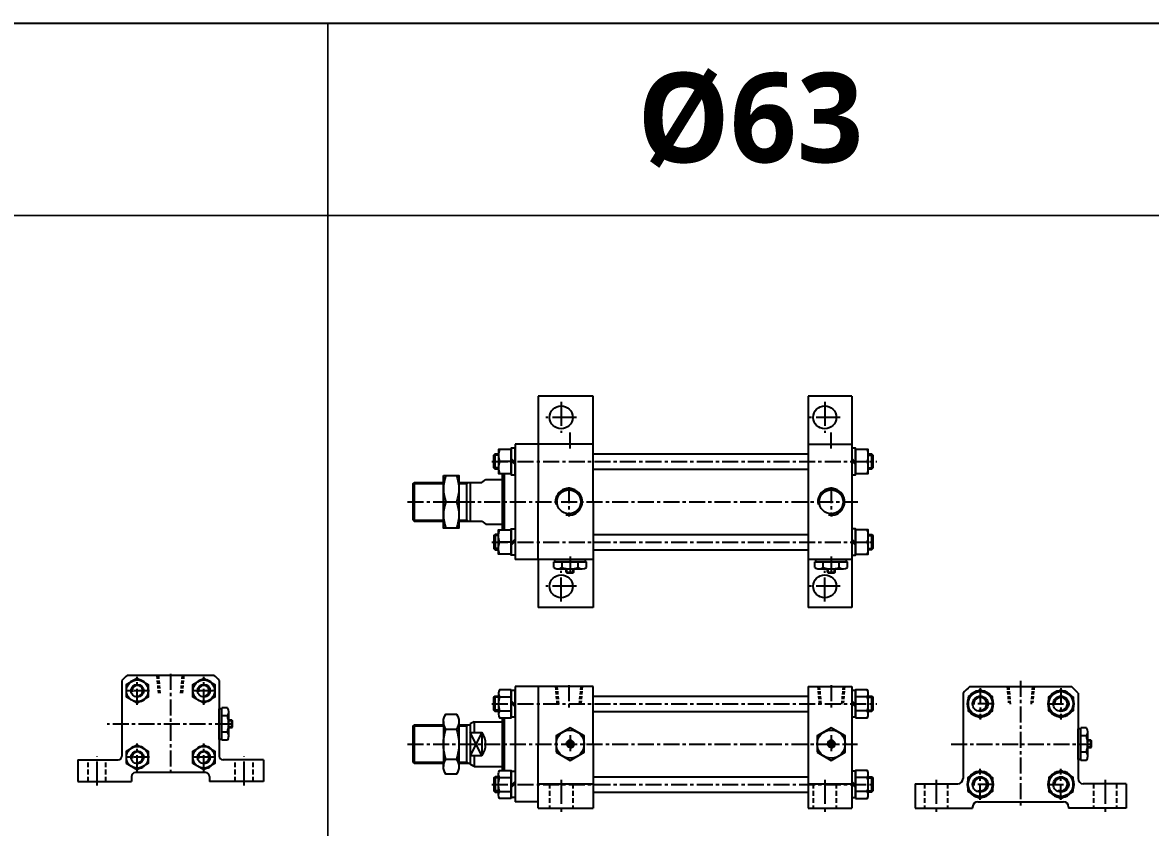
# Model space of a CAD drawing. Extents: x -819 to 7103, y -1 to 3511.
# Drawn here: x 1128 to 2009, y 2882 to 3511 of the extents above; entities that cross this region are included whole.
import ezdxf

# ---------------------------------------------------------------- set-up
doc = ezdxf.new("R2010")
doc.units = 0
doc.header["$LTSCALE"] = 10
doc.header["$MEASUREMENT"] = 0
for name, pattern in [('CENTER', [2, 1.25, -0.25, 0.25, -0.25]), ('CENTERX2', [4, 2.5, -0.5, 0.5, -0.5]), ('HIDDEN', [0.375, 0.25, -0.125]), ('HIDDENX2', [0.75, 0.5, -0.25])]:
    doc.linetypes.add(name, pattern=pattern)
doc.layers.get('0').update_dxf_attribs({"linetype": 'CONTINUOUS'})
for name, color, linetype in [('CEN', 1, 'CENTERX2'), ('DIM', 2, 'CONTINUOUS'), ('HID', 2, 'HIDDENX2'), ('ML', 7, 'CONTINUOUS')]:
    doc.layers.add(name, color=color, linetype=linetype)
doc.styles.add('문자', font='romans.shx')

msp = doc.modelspace()

# ---------------------------------------------------------------- linework, layer by layer
at = {"color": 7, "linetype": 'Continuous'}
for p, q in [((1543.02, 3085.02), (1543.02, 3089.44)), ((1543.02, 3089.44), (1555.73, 3089.44)), ((1543.73, 3091.44), (1567.73, 3091.44)), ((1543.73, 3089.44), (1543.73, 3091.44)), ((1549.38, 3085.02), (1549.38, 3089.44)), ((1555.73, 3089.44), (1568.43, 3089.44)), ((1562.08, 3085.02), (1562.08, 3089.44)), ((1567.73, 3089.44), (1567.73, 3091.44)), ((1568.43, 3085.02), (1568.43, 3089.44)), ((1747.02, 3085.02), (1747.02, 3089.44)), ((1747.02, 3089.44), (1759.73, 3089.44)), ((1747.73, 3091.44), (1771.73, 3091.44)), ((1747.73, 3089.44), (1747.73, 3091.44)), ((1753.38, 3085.02), (1753.38, 3089.44)), ((1759.73, 3089.44), (1772.43, 3089.44)), ((1766.08, 3085.02), (1766.08, 3089.44)), ((1771.73, 3089.44), (1771.73, 3091.44)), ((1772.43, 3085.02), (1772.43, 3089.44)), ((1546.2, 3084.04), (1565.25, 3084.04)), ((1552.73, 3081.54), (1552.73, 3084.04)), ((1558.73, 3081.54), (1558.73, 3084.04)), ((1750.2, 3084.04), (1769.25, 3084.04)), ((1756.73, 3081.54), (1756.73, 3084.04)), ((1762.73, 3081.54), (1762.73, 3084.04)), ((1281.53, 2950.81), (1281.53, 2974.81)), ((1283.53, 2974.81), (1281.53, 2974.81)), ((1287.95, 2975.51), (1283.53, 2975.51)), ((1283.53, 2962.81), (1283.53, 2975.51)), ((1288.93, 2953.28), (1288.93, 2972.34)), ((1287.95, 2969.16), (1283.53, 2969.16)), ((1283.53, 2950.11), (1283.53, 2962.81)), ((1291.43, 2965.81), (1288.93, 2965.81)), ((1287.95, 2956.46), (1283.53, 2956.46)), ((1291.43, 2959.81), (1288.93, 2959.81)), ((1952.73, 2935.13), (1952.73, 2959.13)), ((1954.73, 2959.13), (1952.73, 2959.13)), ((1959.15, 2959.83), (1954.73, 2959.83)), ((1954.73, 2947.13), (1954.73, 2959.83)), ((1959.15, 2953.48), (1954.73, 2953.48)), ((1960.13, 2937.6), (1960.13, 2956.65)), ((1283.53, 2950.81), (1281.53, 2950.81)), ((1287.95, 2950.11), (1283.53, 2950.11)), ((1954.73, 2934.43), (1954.73, 2947.13)), ((1962.63, 2950.13), (1960.13, 2950.13)), ((1962.63, 2944.13), (1960.13, 2944.13)), ((1954.73, 2935.13), (1952.73, 2935.13)), ((1959.15, 2940.78), (1954.73, 2940.78)), ((1959.15, 2934.43), (1954.73, 2934.43))]:
    msp.add_line(p, q, dxfattribs=at)
for p, q in [((1552.73, 3081.54), (1553.23, 3081.04)), ((1552.73, 3081.54), (1558.73, 3081.54)), ((1553.23, 3081.04), (1558.23, 3081.04)), ((1558.73, 3081.54), (1558.23, 3081.04)), ((1756.73, 3081.54), (1757.23, 3081.04)), ((1756.73, 3081.54), (1762.73, 3081.54)), ((1757.23, 3081.04), (1762.23, 3081.04)), ((1762.73, 3081.54), (1762.23, 3081.04)), ((1291.43, 2959.81), (1291.43, 2965.81)), ((1291.43, 2965.81), (1291.93, 2965.31)), ((1291.93, 2960.31), (1291.93, 2965.31)), ((1291.43, 2959.81), (1291.93, 2960.31)), ((1962.63, 2944.13), (1962.63, 2950.13)), ((1962.63, 2950.13), (1963.13, 2949.63)), ((1962.63, 2944.13), (1963.13, 2944.63)), ((1963.13, 2944.63), (1963.13, 2949.63))]:
    msp.add_line(p, q)
for points in [[(1544.73, 2940.78), (1555.73, 2934.43), (1566.73, 2940.78), (1566.73, 2953.48), (1555.73, 2959.83), (1544.73, 2953.48)], [(1748.73, 2940.78), (1759.73, 2934.43), (1770.73, 2940.78), (1770.73, 2953.48), (1759.73, 2959.83), (1748.73, 2953.48)], [(1554.86, 2948.63), (1553.99, 2947.13), (1554.86, 2945.63), (1556.59, 2945.63), (1557.46, 2947.13), (1556.59, 2948.63)], [(1758.86, 2948.63), (1757.99, 2947.13), (1758.86, 2945.63), (1760.59, 2945.63), (1761.46, 2947.13), (1760.59, 2948.63)]]:
    msp.add_lwpolyline(points, close=True, dxfattribs=at)
for centre, radius in [((1555.73, 2947.13), 11), ((1759.73, 2947.13), 11), ((1555.73, 2947.13), 2.5), ((1759.73, 2947.13), 2.5)]:
    msp.add_circle(centre, radius, dxfattribs=at)
for centre, radius, start, end in [((1546.2, 3089.67), 5.62, 235.61575, 270), ((1546.2, 3089.67), 5.62, 235.61575, 304.38425), ((1555.73, 3105.06), 21.02, 252.41205, 270), ((1555.73, 3105.06), 21.02, 270, 287.58795), ((1565.25, 3089.67), 5.62, 235.61575, 304.38425), ((1750.2, 3089.67), 5.62, 235.61575, 270), ((1750.2, 3089.67), 5.62, 235.61575, 304.38425), ((1759.73, 3105.06), 21.02, 252.41205, 270), ((1759.73, 3105.06), 21.02, 270, 287.58795), ((1769.25, 3089.67), 5.62, 235.61575, 304.38425), ((1283.31, 2972.34), 5.62, 325.61575, 34.38425), ((1267.91, 2962.81), 21.02, 0, 17.58795), ((1267.91, 2962.81), 21.02, 342.41205, 0), ((1283.31, 2953.28), 5.62, 325.61575, 34.38425), ((1283.31, 2953.28), 5.62, 325.61575, 0), ((1954.51, 2956.65), 5.62, 325.61575, 34.38425), ((1939.11, 2947.13), 21.02, 0, 17.58795), ((1939.11, 2947.13), 21.02, 342.41205, 0), ((1954.51, 2937.6), 5.62, 325.61575, 34.38425), ((1954.51, 2937.6), 5.62, 325.61575, 0)]:
    msp.add_arc(centre, radius, start, end, dxfattribs=at)
at = {"layer": 'CEN', "color": 1, "linetype": 'CENTER', "ltscale": 1.5}
for p, q in [((1548.73, 3214.44), (1548.73, 3190.44)), ((1754.73, 3214.44), (1754.73, 3190.44)), ((1560.73, 3202.44), (1536.73, 3202.44)), ((1766.73, 3202.44), (1742.73, 3202.44)), ((1548.73, 3058.44), (1548.73, 3082.44)), ((1754.73, 3058.44), (1754.73, 3082.44)), ((1560.73, 3070.44), (1536.73, 3070.44)), ((1766.73, 3070.44), (1742.73, 3070.44)), ((1186.03, 2914.81), (1186.03, 2937.81)), ((1301.03, 2914.81), (1301.03, 2937.81)), ((1548.73, 2919.13), (1548.73, 2894.13)), ((1754.73, 2919.13), (1754.73, 2894.13)), ((1841.73, 2919.13), (1841.73, 2894.13)), ((1973.73, 2919.13), (1973.73, 2894.13))]:
    msp.add_line(p, q, dxfattribs=at)
at = {"layer": 'DIM'}
for p, q in [((1553.23, 3081.04), (1553.23, 3084.04)), ((1558.23, 3081.04), (1558.23, 3084.04)), ((1757.23, 3081.04), (1757.23, 3084.04)), ((1762.23, 3081.04), (1762.23, 3084.04)), ((1291.93, 2965.31), (1288.93, 2965.31)), ((1291.93, 2960.31), (1288.93, 2960.31)), ((1963.13, 2949.63), (1960.13, 2949.63)), ((1963.13, 2944.63), (1960.13, 2944.63))]:
    msp.add_line(p, q, dxfattribs=at)
for centre in [(1555.73, 2947.13), (1759.73, 2947.13)]:
    msp.add_arc(centre, 3, 270, 180, dxfattribs=at)
at = {"layer": 'HID', "color": 6, "linetype": 'HIDDEN', "ltscale": 1.5}
for p, q in [((1179.03, 2917.81), (1179.03, 2934.81)), ((1193.03, 2917.81), (1193.03, 2934.81)), ((1294.03, 2917.81), (1294.03, 2934.81)), ((1308.03, 2917.81), (1308.03, 2934.81)), ((1539.73, 2916.13), (1539.73, 2897.13)), ((1557.73, 2916.13), (1557.73, 2897.13)), ((1745.73, 2916.13), (1745.73, 2897.13)), ((1763.73, 2916.13), (1763.73, 2897.13)), ((1832.73, 2916.13), (1832.73, 2897.13)), ((1850.73, 2916.13), (1850.73, 2897.13)), ((1964.73, 2916.13), (1964.73, 2897.13)), ((1982.73, 2916.13), (1982.73, 2897.13))]:
    msp.add_line(p, q, dxfattribs=at)
at = {"layer": 'ML'}
for p, q in [((4354.6, 3510.18), (150, 3510.18)), ((1573.73, 3218.94), (1530.73, 3218.94)), ((1530.73, 3218.94), (1530.73, 3181.44)), ((1573.73, 3136.44), (1573.73, 3218.94)), ((1741.73, 3218.94), (1741.73, 3136.44)), ((1775.73, 3218.94), (1741.73, 3218.94)), ((1775.73, 3218.94), (1775.73, 3181.44)), ((1497.17, 3161.94), (1497.17, 3173.94)), ((1512.73, 3181.44), (1512.73, 3091.44)), ((1530.73, 3181.44), (1512.73, 3181.44)), ((1573.73, 3181.44), (1530.73, 3181.44)), ((1530.73, 3181.44), (1530.73, 3136.44)), ((1573.73, 3136.44), (1573.73, 3181.44)), ((1741.73, 3181.44), (1775.73, 3181.44)), ((1741.73, 3181.44), (1741.73, 3136.44)), ((1775.73, 3181.44), (1775.73, 3091.44)), ((1791.28, 3173.94), (1791.28, 3161.94)), ((1509.73, 3167.94), (1500.57, 3167.94)), ((1509.73, 3170.29), (1512.73, 3167.29)), ((1509.73, 3168.59), (1512.73, 3165.59)), ((1778.73, 3167.29), (1775.73, 3170.29)), ((1778.73, 3165.59), (1775.73, 3168.59)), ((1778.73, 3167.94), (1787.88, 3167.94)), ((1502.73, 3158.44), (1502.73, 3114.44)), ((1504.23, 3158.44), (1504.23, 3114.44)), ((1432.73, 3150.44), (1433.73, 3151.44)), ((1432.73, 3150.44), (1432.73, 3122.44)), ((1433.73, 3151.44), (1433.73, 3121.44)), ((1474.73, 3151.44), (1474.73, 3121.44)), ((1477.73, 3151.44), (1477.73, 3121.44)), ((1486.73, 3151.44), (1489.73, 3153.94)), ((1458.61, 3136.44), (1466.95, 3136.44)), ((1530.73, 3091.44), (1530.73, 3136.44)), ((1573.73, 3136.44), (1573.73, 3091.44)), ((1573.73, 3136.44), (1573.73, 3053.94)), ((1741.73, 3136.44), (1741.73, 3091.44)), ((1741.73, 3136.44), (1741.73, 3053.94)), ((1432.73, 3122.44), (1433.73, 3121.44)), ((1486.73, 3121.44), (1489.73, 3118.94)), ((1497.17, 3110.94), (1497.17, 3098.94)), ((1509.73, 3104.94), (1500.57, 3104.94)), ((1509.73, 3104.29), (1512.73, 3107.29)), ((1509.73, 3102.59), (1512.73, 3105.59)), ((1778.73, 3104.29), (1775.73, 3107.29)), ((1778.73, 3102.59), (1775.73, 3105.59)), ((1778.73, 3104.94), (1787.88, 3104.94)), ((1791.28, 3110.94), (1791.28, 3098.94)), ((1530.73, 3091.44), (1512.73, 3091.44)), ((1573.73, 3091.44), (1530.73, 3091.44)), ((1530.73, 3091.44), (1530.73, 3053.94)), ((1775.73, 3091.44), (1741.73, 3091.44)), ((1775.73, 3091.44), (1775.73, 3053.94)), ((1573.73, 3053.94), (1530.73, 3053.94)), ((1775.73, 3053.94), (1741.73, 3053.94)), ((1205.53, 2996.8), (1205.53, 2937.81)), ((1277.57, 3000.81), (1209.54, 3000.81)), ((1281.53, 2996.85), (1281.53, 2937.81)), ((1530.73, 2992.13), (1512.73, 2992.13)), ((1512.73, 2992.13), (1512.73, 2902.13)), ((1573.73, 2992.13), (1530.73, 2992.13)), ((1530.73, 2992.13), (1530.73, 2947.13)), ((1573.73, 2947.13), (1573.73, 2992.13)), ((1741.73, 2992.13), (1775.73, 2992.13)), ((1741.73, 2992.13), (1741.73, 2947.13)), ((1775.73, 2992.13), (1775.73, 2897.13)), ((1868.04, 2992.13), (1947.42, 2992.13)), ((1497.17, 2972.63), (1497.17, 2984.63)), ((1499.73, 2986.85), (1499.73, 2970.4)), ((1500.57, 2984.11), (1509.73, 2984.11)), ((1509.73, 2980.98), (1512.73, 2977.98)), ((1509.73, 2979.28), (1512.73, 2976.28)), ((1778.73, 2977.98), (1775.73, 2980.98)), ((1778.73, 2976.28), (1775.73, 2979.28)), ((1787.88, 2984.11), (1778.73, 2984.11)), ((1788.73, 2970.4), (1788.73, 2986.85)), ((1791.28, 2984.63), (1791.28, 2972.63)), ((1862.73, 2986.81), (1862.73, 2920.13)), ((1952.73, 2986.81), (1952.73, 2920.13)), ((1500.57, 2973.14), (1509.73, 2973.14)), ((1787.88, 2973.14), (1778.73, 2973.14)), ((1432.73, 2961.13), (1433.73, 2962.13)), ((1433.73, 2962.13), (1433.73, 2932.13)), ((1456.78, 2964.75), (1456.78, 2929.5)), ((1468.78, 2964.75), (1468.78, 2929.5)), ((1474.73, 2962.13), (1474.73, 2932.13)), ((1480.73, 2964.63), (1477.73, 2962.89)), ((1477.73, 2962.89), (1477.73, 2931.36)), ((1480.73, 2964.63), (1480.73, 2956.14)), ((1502.73, 2967.66), (1502.73, 2926.6)), ((1504.23, 2967.66), (1504.23, 2926.6)), ((1432.73, 2961.13), (1432.73, 2933.13)), ((1458.6, 2958.88), (1466.96, 2958.88)), ((1477.73, 2956.14), (1486.73, 2956.14)), ((1486.73, 2956.14), (1486.73, 2938.11)), ((1530.73, 2897.13), (1530.73, 2947.13)), ((1573.73, 2947.13), (1573.73, 2897.13)), ((1741.73, 2947.13), (1741.73, 2897.13)), ((1171.03, 2934.81), (1171.03, 2917.81)), ((1171.03, 2934.81), (1202.53, 2934.81)), ((1316.03, 2934.81), (1284.53, 2934.81)), ((1316.03, 2934.81), (1316.03, 2917.81)), ((1458.6, 2935.38), (1466.96, 2935.38)), ((1477.73, 2938.11), (1486.73, 2938.11)), ((1480.73, 2938.11), (1480.73, 2929.63)), ((1432.73, 2933.13), (1433.73, 2932.13)), ((1480.73, 2929.63), (1477.73, 2931.36)), ((1171.03, 2917.81), (1213.03, 2917.81)), ((1213.03, 2921.81), (1213.03, 2917.81)), ((1271.03, 2924.81), (1216.03, 2924.81)), ((1274.03, 2921.81), (1274.03, 2917.81)), ((1316.03, 2917.81), (1274.03, 2917.81)), ((1497.17, 2921.63), (1497.17, 2909.63)), ((1499.73, 2907.4), (1499.73, 2923.85)), ((1500.57, 2921.11), (1509.73, 2921.11)), ((1509.73, 2914.98), (1512.73, 2917.98)), ((1778.73, 2914.98), (1775.73, 2917.98)), ((1787.88, 2921.11), (1778.73, 2921.11)), ((1788.73, 2907.4), (1788.73, 2923.85)), ((1791.28, 2921.63), (1791.28, 2909.63)), ((1500.57, 2910.14), (1509.73, 2910.14)), ((1509.73, 2913.28), (1512.73, 2916.28)), ((1530.73, 2916.13), (1573.73, 2916.13)), ((1741.73, 2916.13), (1775.73, 2916.13)), ((1778.73, 2913.28), (1775.73, 2916.28)), ((1787.88, 2910.14), (1778.73, 2910.14)), ((1825.23, 2916.13), (1858.73, 2916.13)), ((1825.23, 2916.13), (1825.23, 2897.13)), ((1990.23, 2916.13), (1956.73, 2916.13)), ((1990.23, 2916.13), (1990.23, 2897.13)), ((1530.73, 2902.13), (1512.73, 2902.13)), ((1874.23, 2902.13), (1941.23, 2902.13)), ((1530.73, 2897.13), (1573.73, 2897.13)), ((1741.73, 2897.13), (1775.73, 2897.13)), ((1825.23, 2897.13), (1870.23, 2897.13)), ((1870.23, 2898.13), (1870.23, 2897.13)), ((1945.23, 2898.13), (1945.23, 2897.13)), ((1990.23, 2897.13), (1945.23, 2897.13))]:
    msp.add_line(p, q, dxfattribs=at)
at = {"layer": 'ML', "color": 1, "linetype": 'CENTER'}
for p, q in [((1555.73, 3178.2), (1555.73, 3191.3)), ((1759.73, 3178.2), (1759.73, 3191.3)), ((1494.65, 3167.94), (1795.26, 3167.94)), ((1554.73, 3147.97), (1554.73, 3124.92)), ((1759.73, 3147.97), (1759.73, 3124.92)), ((1428.64, 3136.44), (1780.66, 3136.44)), ((1494.65, 3104.94), (1794.32, 3104.94)), ((1555.73, 3093.64), (1555.73, 3080.48)), ((1759.73, 3093.64), (1759.73, 3080.48)), ((1217.53, 2977.92), (1217.53, 2999.71)), ((1243.53, 3002.08), (1243.53, 2922.89)), ((1269.53, 2977.92), (1269.53, 2999.71)), ((1907.73, 2996.63), (1907.73, 2897.63)), ((1226.98, 2988.81), (1208.08, 2988.81)), ((1278.98, 2988.81), (1260.08, 2988.81)), ((1554.73, 2993.29), (1554.73, 2975.11)), ((1759.73, 2993.29), (1759.73, 2973.56)), ((1876.23, 2990.79), (1876.23, 2966.46)), ((1939.23, 2990.79), (1939.23, 2966.46)), ((1494.65, 2978.63), (1795.26, 2978.63)), ((1886.78, 2978.63), (1865.68, 2978.63)), ((1928.68, 2978.63), (1949.78, 2978.63)), ((1290.85, 2962.81), (1194.08, 2962.81)), ((1555.73, 2954.13), (1555.73, 2940.13)), ((1759.73, 2954.13), (1759.73, 2940.13)), ((1217.53, 2925.92), (1217.53, 2947.71)), ((1269.53, 2925.92), (1269.53, 2947.71)), ((1428.64, 2947.13), (1780.34, 2947.13)), ((1853.36, 2947.13), (1962.04, 2947.13)), ((1226.98, 2936.81), (1208.08, 2936.81)), ((1278.98, 2936.81), (1260.08, 2936.81)), ((1876.23, 2903.46), (1876.23, 2927.79)), ((1939.23, 2903.46), (1939.23, 2927.79)), ((1494.65, 2915.63), (1794.32, 2915.63)), ((1886.78, 2915.63), (1865.68, 2915.63)), ((1928.68, 2915.63), (1949.78, 2915.63))]:
    msp.add_line(p, q, dxfattribs=at)
at = {"layer": 'ML', "color": 2}
for p, q in [((1499.73, 3173), (1496.23, 3173)), ((1788.73, 3173), (1792.23, 3173)), ((1499.73, 3162.89), (1496.23, 3162.89)), ((1788.73, 3162.89), (1792.23, 3162.89)), ((1474.73, 3150.69), (1476.03, 3151.44)), ((1474.73, 3122.19), (1476.03, 3121.44)), ((1499.73, 3110), (1496.23, 3110)), ((1788.73, 3110), (1792.23, 3110)), ((1499.73, 3099.89), (1496.23, 3099.89)), ((1788.73, 3099.89), (1792.23, 3099.89)), ((1499.73, 2983.68), (1496.23, 2983.68)), ((1788.73, 2983.68), (1792.23, 2983.68)), ((1499.73, 2973.57), (1496.23, 2973.57)), ((1788.73, 2973.57), (1792.23, 2973.57)), ((1474.73, 2961.38), (1476.03, 2962.13)), ((1486.73, 2956.14), (1477.73, 2938.11)), ((1486.73, 2938.11), (1477.73, 2956.14)), ((1474.73, 2932.88), (1476.03, 2932.13)), ((1499.73, 2920.68), (1496.23, 2920.68)), ((1788.73, 2920.68), (1792.23, 2920.68)), ((1499.73, 2910.57), (1496.23, 2910.57)), ((1788.73, 2910.57), (1792.23, 2910.57))]:
    msp.add_line(p, q, dxfattribs=at)
at = {"layer": 'ML', "color": 7, "linetype": 'Continuous'}
for p, q in [((1573.73, 3173.94), (1741.73, 3173.94)), ((1573.73, 3161.94), (1741.73, 3161.94)), ((1433.73, 3151.44), (1456.78, 3151.44)), ((1468.78, 3151.44), (1486.73, 3151.44)), ((1489.73, 3153.94), (1502.73, 3153.94)), ((1433.73, 3121.44), (1456.78, 3121.44)), ((1468.78, 3121.44), (1486.73, 3121.44)), ((1489.73, 3118.94), (1502.73, 3118.94)), ((1573.73, 3110.94), (1741.73, 3110.94)), ((1573.73, 3098.94), (1741.73, 3098.94)), ((1573.73, 2984.63), (1741.73, 2984.63)), ((1573.73, 2972.63), (1741.73, 2972.63)), ((1433.73, 2962.13), (1456.78, 2962.13)), ((1468.78, 2962.13), (1477.73, 2962.13)), ((1480.73, 2964.63), (1502.73, 2964.63)), ((1433.73, 2932.13), (1456.78, 2932.13)), ((1468.78, 2932.13), (1477.73, 2932.13)), ((1480.73, 2929.63), (1502.73, 2929.63)), ((1573.73, 2921.63), (1741.73, 2921.63)), ((1573.73, 2909.63), (1741.73, 2909.63))]:
    msp.add_line(p, q, dxfattribs=at)
at = {"layer": 'ML', "color": 2, "linetype": 'Continuous'}
for p, q in [((1432.98, 3150.69), (1456.78, 3150.69)), ((1468.78, 3150.69), (1474.73, 3150.69)), ((1432.98, 3122.19), (1456.78, 3122.19)), ((1468.78, 3122.19), (1474.73, 3122.19)), ((1432.98, 2961.38), (1456.78, 2961.38)), ((1468.78, 2961.38), (1474.73, 2961.38)), ((1432.98, 2932.88), (1456.78, 2932.88)), ((1468.78, 2932.88), (1474.73, 2932.88))]:
    msp.add_line(p, q, dxfattribs=at)
at = {"layer": 'ML', "color": 6, "linetype": 'HIDDEN'}
for p, q in [((1234.28, 2986.81), (1233.05, 3000.81)), ((1235.44, 2986.81), (1234.22, 3000.81)), ((1251.62, 2986.81), (1252.85, 3000.81)), ((1252.78, 2986.81), (1254.01, 3000.81)), ((1544.25, 2992.13), (1545.37, 2979.29)), ((1545.41, 2992.13), (1546.64, 2978.13)), ((1564.04, 2992.13), (1562.82, 2978.13)), ((1565.2, 2992.13), (1564.08, 2979.29)), ((1749.25, 2992.13), (1750.37, 2979.29)), ((1750.41, 2992.13), (1751.64, 2978.13)), ((1769.04, 2992.13), (1767.82, 2978.13)), ((1770.2, 2992.13), (1769.08, 2979.29)), ((1897.25, 2992.13), (1898.38, 2979.29)), ((1898.41, 2992.13), (1899.64, 2978.13)), ((1917.05, 2992.13), (1915.82, 2978.13)), ((1918.21, 2992.13), (1917.08, 2979.29))]:
    msp.add_line(p, q, dxfattribs=at)
at = {"layer": 'ML', "const_width": 1.5}
for points in [[(150, 3510.18), (4354.6, 3510.18)], [(1366.43, 3360.18), (1366.43, 3510.18)], [(729.29, 3360.18), (1366.43, 3360.18), (1366.43, 2299.5)], [(1366.43, 3360.18), (2036.9, 3360.18), (2036.9, 2299.5)]]:
    msp.add_lwpolyline(points, dxfattribs=at)
at = {"layer": 'ML'}
for points in [[(1499.73, 3161.94), (1497.17, 3161.94), (1496.23, 3162.89), (1496.23, 3173), (1497.17, 3173.94), (1499.73, 3173.94)], [(1512.73, 3157.64), (1512.73, 3178.24), (1509.73, 3178.24), (1509.73, 3157.64), (1512.73, 3157.64)], [(1775.73, 3178.24), (1775.73, 3157.64), (1778.73, 3157.64), (1778.73, 3178.24), (1775.73, 3178.24)], [(1788.73, 3173.94), (1791.28, 3173.94), (1792.23, 3173), (1792.23, 3162.89), (1791.28, 3161.94), (1788.73, 3161.94)], [(1512.73, 3115.24), (1512.73, 3094.64), (1509.73, 3094.64), (1509.73, 3115.24), (1512.73, 3115.24)], [(1775.73, 3115.24), (1775.73, 3094.64), (1778.73, 3094.64), (1778.73, 3115.24), (1775.73, 3115.24)], [(1499.73, 3110.94), (1497.17, 3110.94), (1496.23, 3110), (1496.23, 3099.89), (1497.17, 3098.94), (1499.73, 3098.94)], [(1788.73, 3110.94), (1791.28, 3110.94), (1792.23, 3110), (1792.23, 3099.89), (1791.28, 3098.94), (1788.73, 3098.94)], [(1209.03, 2983.9), (1209.03, 2993.72), (1217.53, 2998.63), (1226.03, 2993.72), (1226.03, 2983.9), (1217.53, 2979), (1209.03, 2983.9)], [(1261.03, 2983.9), (1261.03, 2993.72), (1269.53, 2998.63), (1278.03, 2993.72), (1278.03, 2983.9), (1269.53, 2979), (1261.03, 2983.9)], [(1512.73, 2968.33), (1512.73, 2988.93), (1509.73, 2988.93), (1509.73, 2968.33), (1512.73, 2968.33)], [(1775.73, 2988.93), (1775.73, 2968.33), (1778.73, 2968.33), (1778.73, 2988.93), (1775.73, 2988.93)], [(1866.73, 2984.11), (1866.73, 2973.14), (1876.23, 2967.66), (1885.73, 2973.14), (1885.73, 2984.11), (1876.23, 2989.6), (1866.73, 2984.11)], [(1948.73, 2984.11), (1948.73, 2973.14), (1939.23, 2967.66), (1929.73, 2973.14), (1929.73, 2984.11), (1939.23, 2989.6), (1948.73, 2984.11)], [(1499.73, 2972.63), (1497.17, 2972.63), (1496.23, 2973.57), (1496.23, 2983.68), (1497.17, 2984.63), (1499.73, 2984.63)], [(1788.73, 2984.63), (1791.28, 2984.63), (1792.23, 2983.68), (1792.23, 2973.57), (1791.28, 2972.63), (1788.73, 2972.63)], [(1209.03, 2931.9), (1209.03, 2941.72), (1217.53, 2946.63), (1226.03, 2941.72), (1226.03, 2931.9), (1217.53, 2927), (1209.03, 2931.9)], [(1261.03, 2931.9), (1261.03, 2941.72), (1269.53, 2946.63), (1278.03, 2941.72), (1278.03, 2931.9), (1269.53, 2927), (1261.03, 2931.9)], [(1866.73, 2910.14), (1866.73, 2921.11), (1876.23, 2926.6), (1885.73, 2921.11), (1885.73, 2910.14), (1876.23, 2904.66), (1866.73, 2910.14)], [(1948.73, 2910.14), (1948.73, 2921.11), (1939.23, 2926.6), (1929.73, 2921.11), (1929.73, 2910.14), (1939.23, 2904.66), (1948.73, 2910.14)], [(1499.73, 2921.63), (1497.17, 2921.63), (1496.23, 2920.68), (1496.23, 2910.57), (1497.17, 2909.63), (1499.73, 2909.63)], [(1512.73, 2925.93), (1512.73, 2905.33), (1509.73, 2905.33), (1509.73, 2925.93), (1512.73, 2925.93)], [(1775.73, 2925.93), (1775.73, 2905.33), (1778.73, 2905.33), (1778.73, 2925.93), (1775.73, 2925.93)], [(1788.73, 2921.63), (1791.28, 2921.63), (1792.23, 2920.68), (1792.23, 2910.57), (1791.28, 2909.63), (1788.73, 2909.63)]]:
    msp.add_lwpolyline(points, dxfattribs=at)
for points in [[(1509.73, 3177.44), (1499.73, 3177.44), (1499.73, 3158.44), (1509.73, 3158.44)], [(1778.73, 3158.44), (1788.73, 3158.44), (1788.73, 3177.44), (1778.73, 3177.44)], [(1456.78, 3156.94), (1468.78, 3156.94), (1468.78, 3115.94), (1456.78, 3115.94)], [(1509.73, 3095.44), (1499.73, 3095.44), (1499.73, 3114.44), (1509.73, 3114.44)], [(1778.73, 3095.44), (1788.73, 3095.44), (1788.73, 3114.44), (1778.73, 3114.44)]]:
    msp.add_lwpolyline(points, close=True, dxfattribs=at)
for points in [[(1500.57, 3177.44, 0.178633), (1500.57, 3167.94, 0.178633), (1500.57, 3158.44)], [(1787.88, 3158.44, 0.178633), (1787.88, 3167.94, 0.178633), (1787.88, 3177.44)], [(1458.61, 3156.94, 0.178633), (1458.61, 3136.44, 0.178633), (1458.61, 3115.94)], [(1466.95, 3156.94, -0.178633), (1466.95, 3136.44, -0.178633), (1466.95, 3115.94)], [(1500.57, 3095.44, -0.178633), (1500.57, 3104.94, -0.178633), (1500.57, 3114.44)], [(1787.88, 3095.44, 0.178633), (1787.88, 3104.94, 0.178633), (1787.88, 3114.44)], [(1509.73, 2989.6), (1500.57, 2989.6, 0.309401), (1500.57, 2984.11, 0.154701), (1500.57, 2973.14, 0.309401), (1500.57, 2967.66), (1509.73, 2967.66), (1509.73, 2989.6)], [(1778.73, 2967.66), (1787.88, 2967.66, 0.309401), (1787.88, 2973.14, 0.154701), (1787.88, 2984.11, 0.309401), (1787.88, 2989.6), (1778.73, 2989.6), (1778.73, 2967.66)], [(1458.6, 2958.88, -0.309401), (1458.6, 2970.63), (1466.96, 2970.63, -0.309401), (1466.96, 2958.88, -0.154701), (1466.96, 2935.38, -0.309401), (1466.96, 2923.63), (1458.6, 2923.63, -0.309401), (1458.6, 2935.38, -0.154701), (1458.6, 2958.88, 0.178633)], [(1509.73, 2904.66), (1500.57, 2904.66, -0.309401), (1500.57, 2910.14, -0.154701), (1500.57, 2921.11, -0.309401), (1500.57, 2926.6), (1509.73, 2926.6), (1509.73, 2904.66)], [(1778.73, 2904.66), (1787.88, 2904.66, 0.309401), (1787.88, 2910.14, 0.154701), (1787.88, 2921.11, 0.309401), (1787.88, 2926.6), (1778.73, 2926.6), (1778.73, 2904.66)]]:
    msp.add_lwpolyline(points, format="xyb", dxfattribs=at)
for centre, radius in [((1548.73, 3202.44), 9), ((1754.73, 3202.44), 9), ((1554.73, 3136.44), 9.32), ((1759.73, 3136.44), 9.32), ((1548.73, 3070.44), 9), ((1754.73, 3070.44), 9), ((1217.53, 2988.81), 8.5), ((1269.53, 2988.81), 8.5), ((1217.53, 2988.81), 5), ((1269.53, 2988.81), 5), ((1876.23, 2978.63), 9.5), ((1939.23, 2978.63), 9.5), ((1876.23, 2978.63), 6), ((1939.23, 2978.63), 6), ((1217.53, 2936.81), 8.5), ((1269.53, 2936.81), 8.5), ((1217.53, 2936.81), 5), ((1269.53, 2936.81), 5), ((1876.23, 2915.63), 9.5), ((1876.23, 2915.63), 6), ((1939.23, 2915.63), 9.5), ((1939.23, 2915.63), 6)]:
    msp.add_circle(centre, radius, dxfattribs=at)
at = {"layer": 'ML', "color": 2}
for centre, radius, start, end in [((1554.73, 3136.44), 10.48, 257.71315, 191.04314), ((1759.73, 3136.44), 10.48, 257.71315, 191.04314), ((1217.53, 2988.81), 4.19, 259.50169, 192.71383), ((1269.53, 2988.81), 4.19, 259.50169, 192.71383), ((1876.23, 2978.63), 5.05, 256.38898, 187.3262), ((1939.23, 2978.63), 5.05, 256.36933, 189.91564), ((1217.53, 2936.81), 4.19, 259.50169, 192.71383), ((1269.53, 2936.81), 4.19, 259.50169, 192.71383), ((1876.23, 2915.63), 5.05, 247.86557, 190.39787), ((1939.23, 2915.63), 5.05, 243.92149, 190.10961)]:
    msp.add_arc(centre, radius, start, end, dxfattribs=at)
at = {"layer": 'ML'}
for centre, radius, start, end in [((1243.55, 2962.81), 51, 131.83248, 138.20623), ((1217.53, 2988.81), 8.8, 104.99629, 135.00371), ((1217.53, 2988.81), 8.8, 44.99629, 75.00371), ((1269.53, 2988.81), 8.8, 104.99629, 135.00371), ((1269.53, 2988.81), 8.8, 44.99629, 75.00371), ((1243.55, 2962.81), 51, 41.87116, 48.16752), ((1217.53, 2988.81), 8.8, 344.99629, 15.00371), ((1269.53, 2988.81), 8.8, 344.99629, 15.00371), ((1907.73, 2947.13), 60, 131.40962, 138.59038), ((1876.23, 2978.63), 10.3, 97.26914, 142.73086), ((1876.23, 2978.63), 10.3, 37.26914, 82.73086), ((1939.23, 2978.63), 10.3, 97.26914, 142.73086), ((1939.23, 2978.63), 10.3, 37.26914, 82.73086), ((1907.73, 2947.13), 60, 41.40962, 48.59038), ((1217.53, 2988.81), 8.8, 284.99629, 315.00371), ((1269.53, 2988.81), 8.8, 284.99629, 315.00371), ((1876.23, 2978.63), 10.3, 157.26914, 202.73086), ((1876.23, 2978.63), 10.3, 337.26914, 22.73086), ((1939.23, 2978.63), 10.3, 157.26914, 202.73086), ((1939.23, 2978.63), 10.3, 337.26914, 22.73086), ((1876.23, 2978.63), 10.3, 217.26914, 262.73086), ((1876.23, 2978.63), 10.3, 277.26914, 322.73086), ((1939.23, 2978.63), 10.3, 217.26914, 262.73086), ((1939.23, 2978.63), 10.3, 277.26914, 322.73086), ((1474.68, 2947.13), 15.04, 323.18304, 36.81696), ((1217.53, 2936.81), 8.8, 104.99629, 135.00371), ((1217.53, 2936.81), 8.8, 44.99629, 75.00371), ((1269.53, 2936.81), 8.8, 104.99629, 135.00371), ((1269.53, 2936.81), 8.8, 44.99629, 75.00371), ((1202.53, 2937.81), 3, 270, 0), ((1217.53, 2936.81), 8.8, 344.99629, 15.00371), ((1269.53, 2936.81), 8.8, 344.99629, 15.00371), ((1284.53, 2937.81), 3, 180, 270), ((1217.53, 2936.81), 8.8, 284.99629, 315.00371), ((1269.53, 2936.81), 8.8, 284.99629, 315.00371), ((1216.03, 2921.81), 3, 90, 180), ((1271.03, 2921.81), 3, 0, 90), ((1858.73, 2920.13), 4, 270, 0), ((1876.23, 2915.63), 10.3, 157.26914, 202.73086), ((1876.23, 2915.63), 10.3, 97.26914, 142.73086), ((1876.23, 2915.63), 10.3, 37.26914, 82.73086), ((1876.23, 2915.63), 10.3, 337.26914, 22.73086), ((1939.23, 2915.63), 10.3, 157.26914, 202.73086), ((1939.23, 2915.63), 10.3, 97.26914, 142.73086), ((1939.23, 2915.63), 10.3, 37.26914, 82.73086), ((1939.23, 2915.63), 10.3, 337.26914, 22.73086), ((1956.73, 2920.13), 4, 180, 270), ((1876.23, 2915.63), 10.3, 217.26914, 262.73086), ((1876.23, 2915.63), 10.3, 277.26914, 322.73086), ((1939.23, 2915.63), 10.3, 217.26914, 262.73086), ((1939.23, 2915.63), 10.3, 277.26914, 322.73086), ((1874.23, 2898.13), 4, 90, 180), ((1941.23, 2898.13), 4, 0, 90)]:
    msp.add_arc(centre, radius, start, end, dxfattribs=at)

# ---------------------------------------------------------------- texts
at = {"insert": (1608.1, 3471.68), "char_height": 70, "attachment_point": 1, "style": '문자'}
msp.add_mtext_dynamic_manual_height_columns('{\\fMalgun Gothic|b1|i0|c129|p50;%%C63}', width=124.5326, gutter_width=16, heights=[-75.56], dxfattribs=at)

doc.saveas('drawing.dxf')
